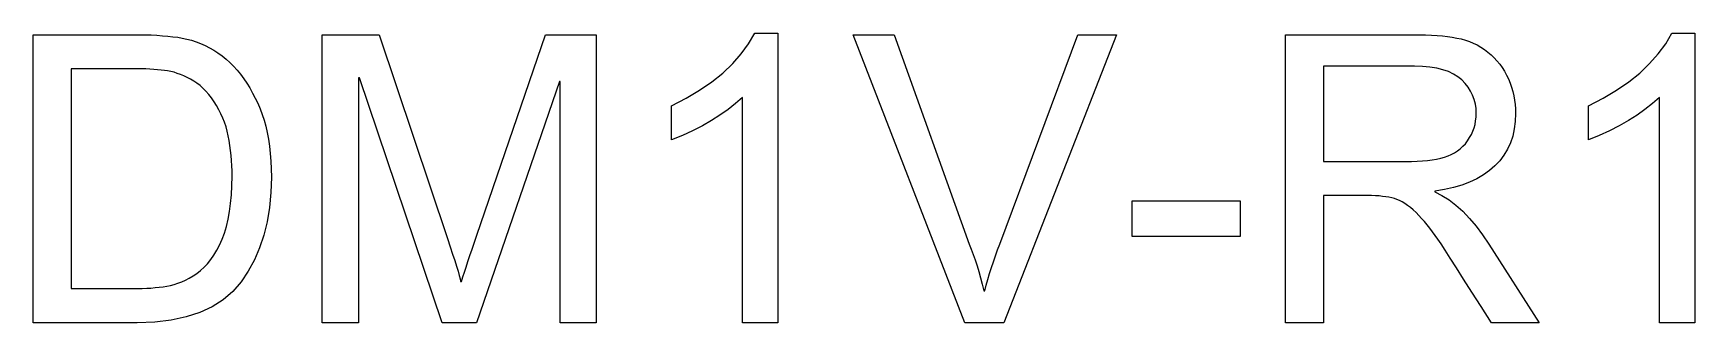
# Model space of a CAD drawing. Header units: millimetres. Extents: x -12 to -0.5, y 5 to 7.
import ezdxf

# ---------------------------------------------------------------- set-up
doc = ezdxf.new("R2010")
doc.units = ezdxf.units.MM

msp = doc.modelspace()

# ---------------------------------------------------------------- linework, layer by layer
at = {"layer": 'LASER'}
for points in [[(-12, 6.99), (-11.313, 6.99), (-11.269, 6.99), (-11.226, 6.989), (-11.185, 6.988), (-11.145, 6.986), (-11.107, 6.983), (-11.07, 6.98), (-11.035, 6.976), (-11.002, 6.972), (-10.97, 6.967), (-10.938, 6.96), (-10.906, 6.951), (-10.875, 6.941), (-10.844, 6.929), (-10.813, 6.915), (-10.783, 6.9), (-10.753, 6.883), (-10.724, 6.864), (-10.695, 6.844), (-10.668, 6.822), (-10.642, 6.798), (-10.616, 6.772), (-10.591, 6.745), (-10.568, 6.717), (-10.545, 6.686), (-10.524, 6.655), (-10.503, 6.622), (-10.484, 6.587), (-10.466, 6.552), (-10.449, 6.516), (-10.433, 6.478), (-10.419, 6.439), (-10.405, 6.399), (-10.393, 6.358), (-10.383, 6.314), (-10.374, 6.268), (-10.367, 6.22), (-10.362, 6.17), (-10.358, 6.117), (-10.355, 6.063), (-10.354, 6.006), (-10.358, 5.899), (-10.367, 5.796), (-10.384, 5.698), (-10.407, 5.605), (-10.436, 5.517), (-10.472, 5.434), (-10.514, 5.356), (-10.563, 5.283), (-10.62, 5.217), (-10.687, 5.159), (-10.763, 5.111), (-10.848, 5.071), (-10.943, 5.04), (-11.047, 5.018), (-11.16, 5.004), (-11.283, 5), (-12, 5), (-12, 6.99)], [(-8.11, 5), (-8.36, 5), (-8.36, 6.666), (-8.365, 6.666), (-8.938, 5), (-9.174, 5), (-9.745, 6.693), (-9.753, 6.693), (-9.753, 5), (-10.003, 5), (-10.003, 6.99), (-9.609, 6.99), (-9.138, 5.581), (-9.119, 5.525), (-9.103, 5.475), (-9.088, 5.43), (-9.076, 5.39), (-9.065, 5.356), (-9.057, 5.327), (-9.051, 5.304), (-9.047, 5.286), (-9.041, 5.286), (-9.032, 5.317), (-9.021, 5.35), (-9.009, 5.385), (-8.997, 5.424), (-8.983, 5.465), (-8.968, 5.509), (-8.952, 5.556), (-8.936, 5.606), (-8.46, 6.99), (-8.11, 6.99), (-8.11, 5)], [(-6.855, 5), (-7.1, 5), (-7.1, 6.557), (-7.148, 6.515), (-7.199, 6.474), (-7.255, 6.434), (-7.314, 6.397), (-7.377, 6.361), (-7.444, 6.326), (-7.515, 6.294), (-7.59, 6.263), (-7.59, 6.499), (-7.489, 6.551), (-7.396, 6.606), (-7.311, 6.664), (-7.235, 6.725), (-7.167, 6.79), (-7.108, 6.857), (-7.057, 6.927), (-7.014, 7), (-6.855, 7), (-6.855, 5)], [(-4.516, 6.99), (-5.295, 5), (-5.564, 5), (-6.335, 6.99), (-6.052, 6.99), (-5.534, 5.544), (-5.52, 5.509), (-5.506, 5.472), (-5.492, 5.434), (-5.479, 5.394), (-5.467, 5.353), (-5.454, 5.31), (-5.443, 5.266), (-5.431, 5.22), (-5.426, 5.22), (-5.415, 5.26), (-5.404, 5.3), (-5.392, 5.34), (-5.379, 5.381), (-5.366, 5.421), (-5.352, 5.462), (-5.338, 5.503), (-5.322, 5.544), (-4.783, 6.99), (-4.516, 6.99)], [(-1.594, 5), (-1.925, 5), (-1.996, 5.112), (-2.06, 5.212), (-2.117, 5.301), (-2.166, 5.379), (-2.209, 5.446), (-2.245, 5.501), (-2.273, 5.545), (-2.295, 5.577), (-2.313, 5.603), (-2.331, 5.629), (-2.35, 5.653), (-2.368, 5.677), (-2.388, 5.699), (-2.407, 5.721), (-2.426, 5.741), (-2.446, 5.761), (-2.466, 5.779), (-2.485, 5.796), (-2.504, 5.811), (-2.523, 5.824), (-2.542, 5.835), (-2.56, 5.844), (-2.578, 5.852), (-2.595, 5.858), (-2.614, 5.863), (-2.633, 5.867), (-2.654, 5.871), (-2.677, 5.873), (-2.701, 5.876), (-2.726, 5.877), (-2.753, 5.878), (-2.781, 5.878), (-3.085, 5.878), (-3.085, 5), (-3.348, 5), (-3.348, 6.99), (-2.467, 6.99), (-2.423, 6.99), (-2.38, 6.989), (-2.34, 6.987), (-2.301, 6.985), (-2.264, 6.981), (-2.229, 6.978), (-2.196, 6.973), (-2.164, 6.967), (-2.134, 6.961), (-2.105, 6.953), (-2.077, 6.943), (-2.05, 6.932), (-2.023, 6.919), (-1.998, 6.904), (-1.973, 6.888), (-1.95, 6.87), (-1.927, 6.851), (-1.906, 6.831), (-1.887, 6.809), (-1.868, 6.787), (-1.851, 6.763), (-1.835, 6.738), (-1.821, 6.711), (-1.808, 6.684), (-1.796, 6.655), (-1.786, 6.627), (-1.778, 6.597), (-1.771, 6.568), (-1.765, 6.538), (-1.761, 6.508), (-1.759, 6.477), (-1.758, 6.446), (-1.761, 6.391), (-1.767, 6.339), (-1.778, 6.289), (-1.794, 6.243), (-1.814, 6.199), (-1.839, 6.158), (-1.867, 6.119), (-1.901, 6.084), (-1.939, 6.051), (-1.98, 6.021), (-2.026, 5.995), (-2.076, 5.971), (-2.13, 5.951), (-2.188, 5.934), (-2.25, 5.92), (-2.316, 5.91), (-2.316, 5.904), (-2.267, 5.879), (-2.218, 5.849), (-2.17, 5.812), (-2.123, 5.77), (-2.076, 5.721), (-2.031, 5.667), (-1.986, 5.607), (-1.942, 5.542), (-1.594, 5)], [(-0.52, 5), (-0.764, 5), (-0.764, 6.557), (-0.812, 6.515), (-0.864, 6.474), (-0.919, 6.434), (-0.979, 6.397), (-1.042, 6.361), (-1.109, 6.326), (-1.18, 6.294), (-1.255, 6.263), (-1.255, 6.499), (-1.153, 6.551), (-1.06, 6.606), (-0.976, 6.664), (-0.9, 6.725), (-0.832, 6.79), (-0.772, 6.857), (-0.721, 6.927), (-0.679, 7), (-0.52, 7), (-0.52, 5)], [(-11.737, 5.236), (-11.31, 5.236), (-11.278, 5.237), (-11.247, 5.237), (-11.216, 5.239), (-11.187, 5.24), (-11.158, 5.243), (-11.13, 5.245), (-11.103, 5.249), (-11.077, 5.253), (-11.052, 5.257), (-11.026, 5.264), (-11, 5.273), (-10.974, 5.283), (-10.948, 5.295), (-10.922, 5.308), (-10.896, 5.324), (-10.87, 5.341), (-10.844, 5.36), (-10.819, 5.383), (-10.796, 5.408), (-10.773, 5.436), (-10.752, 5.467), (-10.732, 5.501), (-10.713, 5.537), (-10.695, 5.577), (-10.679, 5.62), (-10.665, 5.666), (-10.653, 5.715), (-10.643, 5.768), (-10.636, 5.824), (-10.63, 5.883), (-10.627, 5.946), (-10.626, 6.012), (-10.626, 6.049), (-10.628, 6.085), (-10.63, 6.121), (-10.633, 6.156), (-10.636, 6.191), (-10.641, 6.224), (-10.646, 6.258), (-10.652, 6.291), (-10.66, 6.323), (-10.668, 6.354), (-10.679, 6.385), (-10.69, 6.414), (-10.703, 6.444), (-10.717, 6.472), (-10.733, 6.5), (-10.75, 6.527), (-10.768, 6.553), (-10.787, 6.577), (-10.807, 6.599), (-10.827, 6.619), (-10.847, 6.638), (-10.869, 6.655), (-10.891, 6.67), (-10.914, 6.683), (-10.937, 6.695), (-10.96, 6.705), (-10.982, 6.715), (-11.005, 6.723), (-11.027, 6.73), (-11.05, 6.736), (-11.072, 6.74), (-11.094, 6.743), (-11.116, 6.746), (-11.141, 6.748), (-11.166, 6.75), (-11.194, 6.752), (-11.223, 6.753), (-11.253, 6.754), (-11.285, 6.754), (-11.318, 6.754), (-11.737, 6.754), (-11.737, 5.236)], [(-3.085, 6.115), (-2.52, 6.115), (-2.478, 6.115), (-2.439, 6.117), (-2.402, 6.119), (-2.367, 6.122), (-2.334, 6.126), (-2.304, 6.131), (-2.275, 6.137), (-2.249, 6.144), (-2.225, 6.152), (-2.202, 6.162), (-2.18, 6.174), (-2.159, 6.187), (-2.14, 6.202), (-2.122, 6.219), (-2.105, 6.237), (-2.09, 6.257), (-2.076, 6.279), (-2.063, 6.301), (-2.053, 6.323), (-2.045, 6.347), (-2.038, 6.37), (-2.034, 6.395), (-2.031, 6.42), (-2.03, 6.446), (-2.031, 6.479), (-2.036, 6.511), (-2.044, 6.542), (-2.055, 6.572), (-2.069, 6.6), (-2.086, 6.627), (-2.106, 6.652), (-2.129, 6.677), (-2.156, 6.699), (-2.187, 6.718), (-2.221, 6.735), (-2.26, 6.748), (-2.303, 6.759), (-2.35, 6.766), (-2.401, 6.77), (-2.456, 6.772), (-3.085, 6.772), (-3.085, 6.115)], [(-3.661, 5.597), (-4.407, 5.597), (-4.407, 5.843), (-3.661, 5.843), (-3.661, 5.597)]]:
    msp.add_lwpolyline(points, close=True, dxfattribs=at)

doc.saveas('drawing.dxf')
